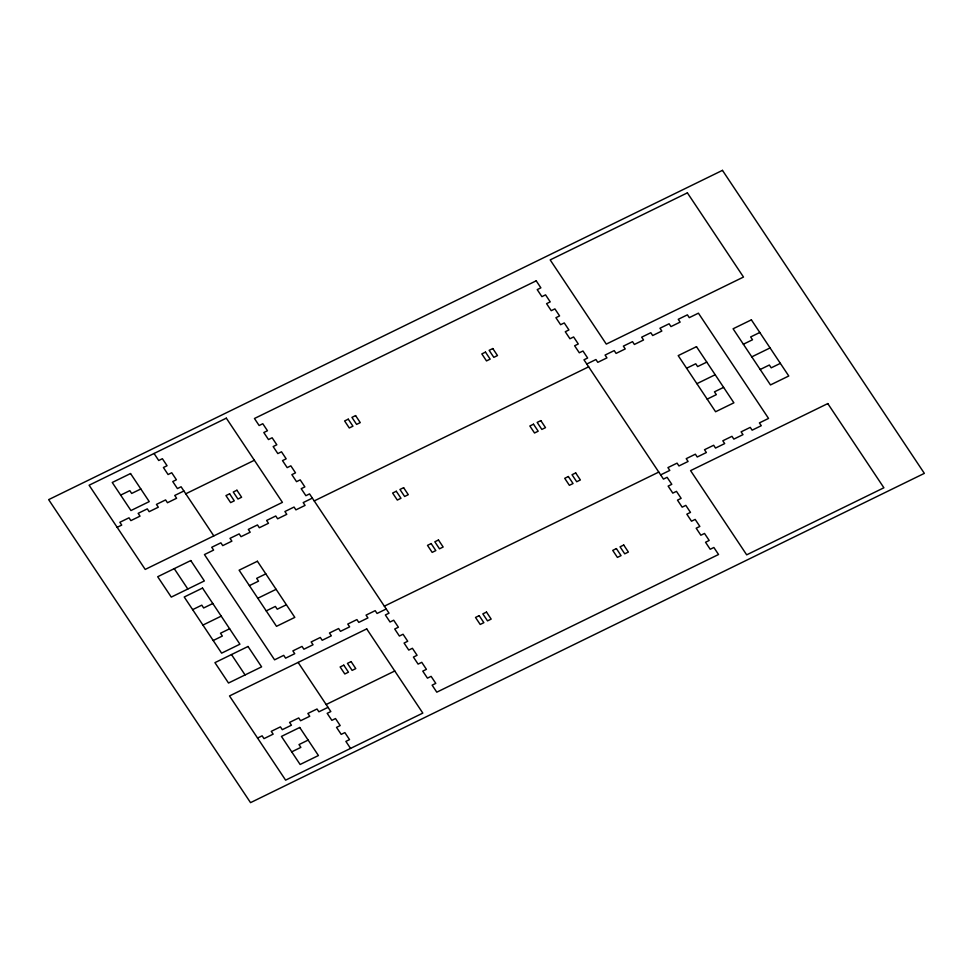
<?xml version="1.0" encoding="UTF-8"?>
<svg xmlns="http://www.w3.org/2000/svg" width="973" height="973" viewBox="0 0 973 973"><rect width="100%" height="100%" fill="white"/><g stroke="black" fill="none" stroke-linecap="round" stroke-linejoin="round"><path stroke-width="1.46" d="M120.664 495.111L129.81 490.647L131.683 493.445L140.83 488.981M183.897 490.988L174.739 495.464L176.612 498.261L167.465 502.737L165.592 499.927L156.446 504.403L158.319 507.201L149.173 511.676L147.3 508.867L138.154 513.343L140.027 516.152L130.881 520.616L129.008 517.806L119.861 522.282L121.722 525.092L117.149 527.317M185.758 493.798L254.367 460.265M312.345 498.115L303.199 502.591L305.072 505.401L295.926 509.864L294.053 507.055L284.907 511.53L286.78 514.34L277.633 518.804L275.76 515.994L266.614 520.47L268.487 523.279L259.329 527.743L257.468 524.934L248.322 529.409L250.183 532.219L241.036 536.682L239.163 533.885L230.017 538.349L231.89 541.158L222.744 545.622L220.871 542.825L211.725 547.288L213.598 550.098L204.452 554.574L274.581 659.828L283.727 655.352L285.6 658.162L294.746 653.698L292.873 650.888L302.019 646.413L303.892 649.222L313.038 644.758L311.165 641.949L320.312 637.473L322.185 640.283L331.331 635.819L329.47 633.009L338.616 628.534L340.477 631.343L349.635 626.867L347.762 624.07L356.909 619.594L358.782 622.404L367.928 617.928L366.055 615.131L375.201 610.655L377.074 613.464L386.22 608.989M586.78 364.011L595.926 359.536L597.799 362.345L606.945 357.869L605.072 355.072L614.218 350.596L616.091 353.406L625.238 348.93L623.365 346.133L632.523 341.657L634.384 344.466L643.53 339.991L641.669 337.181L650.815 332.717L652.688 335.527L661.835 331.051L659.962 328.242L669.108 323.778L670.981 326.587L680.127 322.112L678.254 319.302L687.4 314.838L689.273 317.648L698.419 313.172L768.548 418.426L759.402 422.902L761.275 425.712L752.129 430.175L750.256 427.378L741.11 431.842L742.983 434.651L733.837 439.115L731.964 436.318L722.817 440.781L724.678 443.591L715.532 448.067L713.671 445.257L704.513 449.721L706.386 452.53L697.24 457.006L695.367 454.196L686.22 458.66L688.093 461.47L678.947 465.945L677.074 463.136L667.928 467.599L669.801 470.409L660.655 474.885M314.218 500.925L588.653 366.821M192.642 609.645L201.788 605.17L203.649 607.979L212.807 603.503M265.824 573.875L256.665 578.351L258.538 581.161L249.392 585.624M686.61 368.244L695.756 363.78L697.629 366.578L706.775 362.114M759.791 332.486L750.645 336.95L752.518 339.759L743.36 344.235M202.919 625.08L221.224 616.14M257.809 598.261L276.101 589.322M696.899 383.678L715.191 374.739M751.776 356.86L770.081 347.92M229.64 628.765L220.482 633.241L222.355 636.05L213.209 640.514M266.225 610.886L275.371 606.422L277.244 609.22L286.39 604.756M723.608 387.376L714.462 391.839L716.335 394.649L707.176 399.125M760.193 369.497L769.351 365.021L771.212 367.83L780.358 363.355M384.347 606.179L658.782 472.075M257.553 738.057L262.126 735.819L263.999 738.629L273.145 734.153L271.272 731.343L280.419 726.88L282.292 729.677L291.438 725.213L289.577 722.404L298.723 717.94L300.584 720.738L309.742 716.274L307.869 713.464L317.016 709.001L318.889 711.798L328.035 707.335M326.162 704.525L394.77 670.993M308.149 740.1L299.003 744.576L300.864 747.373L291.718 751.849M213.817 535.904L181.087 486.78L177.427 488.568L172.756 481.55L176.405 479.762L171.734 472.744L168.074 474.532L163.403 467.514L167.064 465.726L162.382 458.709L158.721 460.497L154.05 453.479M298.115 662.418L330.832 711.543L327.183 713.331L331.854 720.348L335.515 718.56L340.185 725.578L336.524 727.366L341.207 734.384L344.868 732.596L349.538 739.614L345.877 741.402L350.56 748.419M174.24 568.646L187.813 589.018M231.489 654.561L245.062 674.934M722.465 170.36L48.65 499.636L250.535 802.64L924.35 473.365L722.465 170.36M226.32 418.159L89.102 485.223L145.208 569.424L282.425 502.372L226.32 418.159M687.388 192.849L550.183 259.9L606.288 344.101L743.494 277.05L687.388 192.849M130.54 473.547L112.248 482.486L130.954 510.545L149.246 501.606L130.54 473.547M536.208 280.82L254.452 418.499L259.134 425.517L262.795 423.729L267.466 430.747L263.805 432.535L268.487 439.553L272.136 437.765L276.819 444.783L273.158 446.571L277.828 453.588L281.489 451.8L286.171 458.818L282.511 460.606L287.181 467.624L290.842 465.836L295.512 472.854L291.864 474.642L296.534 481.659L300.195 479.871L304.865 486.889L301.204 488.677L305.887 495.695L309.548 493.907L389.03 613.197L385.369 614.985L390.039 622.002L393.7 620.215L398.383 627.232L394.722 629.02L399.392 636.038L403.053 634.25L407.723 641.268L404.075 643.056L408.745 650.073L412.406 648.286L417.076 655.303L413.416 657.091L418.098 664.109L421.759 662.321L426.429 669.339L422.769 671.127L427.451 678.145L431.1 676.357L435.782 683.374L432.121 685.162L436.792 692.18L718.548 554.501L713.866 547.483L710.205 549.271L705.534 542.253L709.195 540.465L704.513 533.447L700.864 535.235L696.182 528.217L699.842 526.429L695.172 519.412L691.511 521.2L686.829 514.182L690.489 512.394L685.819 505.376L682.158 507.164L677.488 500.146L681.136 498.358L676.466 491.341L672.805 493.129L668.135 486.111L671.796 484.323L667.113 477.305L663.452 479.093L583.97 359.803L587.631 358.015L582.961 350.998L579.3 352.785L574.617 345.768L578.278 343.98L573.608 336.962L569.947 338.75L565.277 331.732L568.925 329.944L564.255 322.927L560.594 324.714L555.924 317.697L559.584 315.909L554.902 308.891L551.241 310.679L546.571 303.661L550.231 301.873L545.549 294.855L541.9 296.643L537.218 289.626L540.879 287.838L536.208 280.82M348.273 419.168L344.612 420.956L349.283 427.974L352.944 426.186L348.273 419.168M355.583 415.593L351.934 417.381L356.605 424.398L360.265 422.61L355.583 415.593M485.478 352.117L481.83 353.904L486.5 360.922L490.161 359.134L485.478 352.117M492.8 348.541L489.139 350.329L493.822 357.346L497.483 355.559L492.8 348.541M229.616 493.81L225.955 495.598L230.625 502.615L234.286 500.827L229.616 493.81M236.926 490.234L233.265 492.022L237.947 499.04L241.608 497.252L236.926 490.234M190.781 560.557L157.699 576.734L171.272 597.106L204.354 580.942L190.781 560.557M396.291 491.256L392.63 493.043L397.312 500.061L400.973 498.273L396.291 491.256M403.613 487.68L399.952 489.468L404.634 496.473L408.283 494.685L403.613 487.68M533.508 424.192L529.847 425.979L534.53 432.997L538.178 431.209L533.508 424.192M540.83 420.616L537.169 422.404L541.839 429.421L545.5 427.634L540.83 420.616M202.518 588.069L184.225 597.008L221.625 653.151L239.917 644.211L202.518 588.069M257.407 561.251L239.103 570.19L276.514 626.332L294.807 617.381L257.407 561.251M696.486 346.668L678.193 355.619L715.593 411.749L733.897 402.81L696.486 346.668M751.375 319.849L733.083 328.789L770.482 384.931L788.775 375.992L751.375 319.849M431.161 543.579L427.5 545.366L432.17 552.384L435.831 550.596L431.161 543.579M438.47 540.003L434.822 541.791L439.492 548.808L443.153 547.021L438.47 540.003M568.366 476.527L564.717 478.315L569.387 485.32L573.048 483.532L568.366 476.527M575.688 472.939L572.027 474.727L576.709 481.744L580.37 479.957L575.688 472.939M248.03 646.486L214.936 662.649L228.509 683.022L261.603 666.858L248.03 646.486M366.712 628.899L229.506 695.95L285.612 780.151L422.817 713.1L366.712 628.899M827.792 403.576L690.575 470.628L746.68 554.841L883.898 487.777L827.792 403.576M343.785 665.167L340.124 666.955L344.807 673.973L348.468 672.185L343.785 665.167M351.107 661.591L347.446 663.379L352.117 670.397L355.777 668.609L351.107 661.591M479.178 615.654L475.517 617.441L480.2 624.459L483.861 622.671L479.178 615.654M486.5 612.078L482.839 613.866L487.522 620.883L491.17 619.096L486.5 612.078M616.396 548.602L612.735 550.39L617.417 557.407L621.066 555.619L616.396 548.602M623.717 545.026L620.056 546.814L624.727 553.832L628.388 552.044L623.717 545.026M299.733 727.476L281.44 736.415L300.134 764.486L318.426 755.535L299.733 727.476"/></g></svg>
